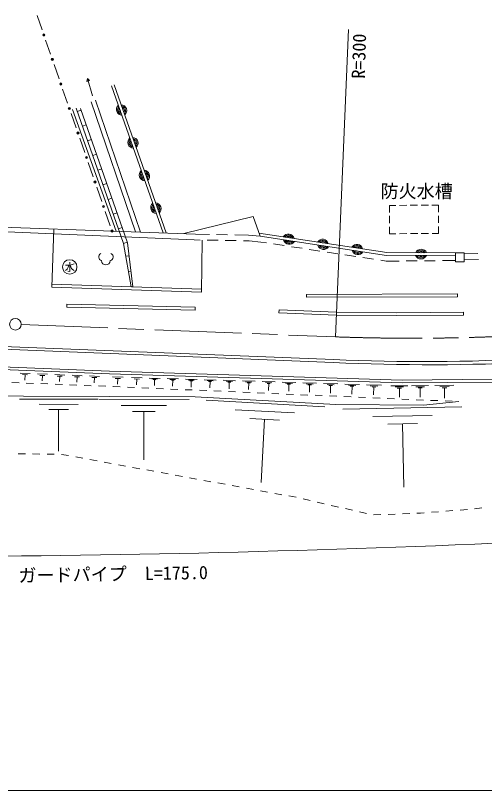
# Model space of a CAD drawing. Units: millimetres, scale not verified. Extents: x 40000 to 680000, y 20000 to 380000.
# Drawn here: x 474252 to 539138, y 205000 to 312321 of the extents above; entities that cross this region are included whole.
import ezdxf
from ezdxf.enums import TextEntityAlignment as Align

# ---------------------------------------------------------------- set-up
doc = ezdxf.new("R2010")
doc.units = ezdxf.units.MM
doc.header["$LTSCALE"] = 1000
doc.linetypes.add('CHAIN', pattern=[18.5, 12, -1.5, 3.5, -1.5])
for name, color, linetype, lineweight in [('M-BGD', 7, 'Continuous', 13), ('M-BGD-EXST', 7, 'Continuous', 13), ('M-BMK', 2, 'CHAIN', 13), ('M-BMK-SRVR', 3, 'Continuous', 13), ('M-STR-HTXT', 7, 'Continuous', 13), ('M-STR-STRD', 7, 'Continuous', 13), ('M-TTL-BAND', 7, 'Continuous', 13)]:
    doc.layers.add(name, color=color, linetype=linetype, lineweight=lineweight)
doc.styles.add('ＭＳ ゴシック', font='')
doc.styles.get('ＭＳ ゴシック').set_extended_font_data('MS Gothic')

msp = doc.modelspace()

# ---------------------------------------------------------------- linework, layer by layer
at = {"layer": 'M-BGD'}
for p, q in [((477230, 312321), (477918, 310342)), ((478411, 308926), (479099, 306948)), ((479592, 305531), (480280, 303553)), ((484141, 303198), (484218, 303610)), ((484501, 303302), (484141, 303198)), ((484908, 301207), (484218, 303610)), ((484218, 303610), (484501, 303302)), ((495077, 282205), (487912, 302719)), ((480773, 302136), (481461, 300158)), ((487545, 302591), (494660, 282220)), ((485302, 300579), (491532, 282334)), ((482635, 299487), (489192, 280762)), ((483266, 299434), (489755, 280822)), ((484717, 300379), (490871, 282358)), ((481954, 298741), (482643, 296763)), ((482148, 299313), (488163, 282456)), ((482797, 299024), (483343, 299215)), ((483508, 296995), (484050, 297185)), ((483136, 295347), (483824, 293368)), ((484218, 294966), (484758, 295155)), ((484929, 292937), (485466, 293125)), ((484317, 291952), (485005, 289974)), ((485640, 290908), (486174, 291095)), ((486350, 288879), (486881, 289065)), ((485498, 288557), (486186, 286579)), ((487061, 286849), (487589, 287034)), ((526874, 286028), (525994, 286023)), ((525994, 286023), (525999, 285063)), ((528374, 286035), (527374, 286030)), ((529874, 286043), (528874, 286038)), ((531374, 286050), (530374, 286045)), ((532754, 286057), (531874, 286053)), ((532759, 285096), (532754, 286057)), ((486679, 285162), (487368, 283184)), ((487771, 284820), (488297, 285004)), ((526001, 284563), (526006, 283563)), ((532766, 283596), (532761, 284596)), ((479284, 274697), (479573, 282767)), ((488482, 282791), (489005, 282974)), ((526009, 283063), (526013, 282102)), ((532774, 282136), (532769, 283097)), ((498956, 281242), (499778, 281229)), ((499163, 282057), (501080, 282011)), ((500001, 274016), (500086, 281224)), ((500778, 281213), (502278, 281189)), ((502080, 281987), (503579, 281952)), ((504579, 281928), (506496, 281882)), ((506496, 281882), (508083, 281743)), ((525649, 279494), (507929, 282181)), ((526013, 282102), (526894, 282107)), ((527394, 282109), (528394, 282114)), ((528894, 282117), (529894, 282122)), ((530394, 282124), (531394, 282129)), ((531894, 282132), (532774, 282136)), ((489192, 280762), (489712, 280944)), ((489192, 280762), (490241, 274737)), ((489755, 280822), (490474, 274729)), ((503278, 281173), (504778, 281149)), ((505778, 281132), (506600, 281119)), ((506600, 281119), (508195, 280946)), ((508195, 280946), (508958, 280830)), ((509946, 280680), (511429, 280454)), ((512418, 280304), (513901, 280079)), ((489503, 278973), (489963, 279053)), ((514890, 279928), (516373, 279703)), ((517361, 279553), (518844, 279327)), ((519833, 279177), (521316, 278951)), ((535107, 279455), (525649, 279494)), ((538222, 279369), (536336, 279321)), ((522305, 278801), (523787, 278576)), ((524776, 278426), (525539, 278310)), ((525539, 278310), (527323, 278324)), ((528323, 278331), (529823, 278343)), ((530823, 278351), (532323, 278363)), ((533323, 278371), (535107, 278385)), ((538295, 278542), (536357, 278497)), ((489872, 276855), (490216, 276915)), ((479297, 275097), (500014, 274415)), ((490241, 274737), (490468, 274777)), ((479284, 274697), (500001, 274016)), ((514532, 273701), (535416, 273767)), ((514532, 273701), (514533, 273301)), ((535417, 273367), (535416, 273767)), ((514533, 273301), (535417, 273367)), ((474889, 262786), (476287, 262730)), ((475231, 262585), (475930, 262557)), ((475580, 262571), (475551, 261825)), ((477287, 262689), (478684, 262633)), ((477628, 262489), (478327, 262461)), ((477978, 262475), (477948, 261730)), ((479684, 262593), (481081, 262537)), ((480026, 262393), (480724, 262365)), ((480375, 262379), (480345, 261634)), ((482080, 262497), (483477, 262441)), ((482422, 262297), (483120, 262269)), ((482771, 262283), (482741, 261538)), ((484476, 262401), (485872, 262345)), ((484818, 262201), (485516, 262173)), ((485167, 262187), (485137, 261443)), ((487681, 262277), (489146, 262232)), ((488042, 262070), (488774, 262048)), ((488408, 262059), (488383, 261278)), ((490311, 262195), (491775, 262150)), ((490671, 261989), (491403, 261966)), ((491037, 261977), (491013, 261197)), ((492751, 262120), (494262, 262073)), ((493126, 262007), (493881, 261984)), ((493312, 261901), (493689, 261889)), ((493500, 261895), (493475, 261089)), ((495238, 262043), (496795, 261994)), ((495624, 261927), (496403, 261903)), ((497771, 261964), (499376, 261914)), ((500351, 261884), (502005, 261833)), ((473737, 261497), (474736, 261458)), ((475735, 261418), (476734, 261378)), ((477734, 261338), (478733, 261298)), ((479732, 261258), (480731, 261218)), ((481730, 261178), (482730, 261138)), ((483729, 261099), (484728, 261059)), ((485727, 261019), (486726, 260979)), ((487726, 260939), (487753, 260938)), ((487753, 260938), (488725, 260896)), ((489724, 260852), (490723, 260809)), ((495815, 261817), (496205, 261805)), ((496010, 261811), (495984, 260980)), ((498169, 261845), (498971, 261820)), ((498366, 261732), (498767, 261719)), ((498567, 261725), (498540, 260869)), ((500761, 261761), (501588, 261736)), ((500965, 261645), (501378, 261632)), ((501171, 261638), (501144, 260756)), ((502980, 261803), (504683, 261750)), ((503402, 261676), (504254, 261650)), ((503612, 261556), (504037, 261543)), ((503824, 261549), (503796, 260641)), ((505658, 261720), (507412, 261665)), ((506092, 261589), (506969, 261562)), ((506308, 261466), (506747, 261452)), ((506527, 261459), (506498, 260523)), ((508385, 261635), (510191, 261579)), ((508833, 261501), (509736, 261473)), ((509055, 261374), (509506, 261360)), ((509281, 261367), (509251, 260404)), ((511164, 261549), (513022, 261492)), ((511625, 261411), (512554, 261382)), ((511853, 261280), (512318, 261265)), ((512086, 261273), (512055, 260282)), ((513995, 261461), (515907, 261402)), ((514469, 261319), (515425, 261290)), ((514704, 261184), (515182, 261170)), ((514943, 261177), (514911, 260157)), ((516879, 261372), (518845, 261311)), ((517366, 261226), (518349, 261195)), ((517608, 261087), (518099, 261072)), ((517854, 261079), (517821, 260031)), ((519817, 261281), (521838, 261218)), ((520318, 261131), (521329, 261099)), ((520566, 260988), (521072, 260972)), ((520819, 260980), (520786, 259902)), ((522809, 261188), (524887, 261124)), ((523325, 261034), (524363, 261001)), ((523580, 260887), (524099, 260871)), ((523840, 260879), (523805, 259771)), ((526178, 261036), (528535, 261060)), ((526769, 260885), (527947, 260897)), ((529056, 261049), (531413, 261073)), ((529647, 260898), (530826, 260910)), ((532278, 261082), (534905, 261108)), ((532937, 260913), (534250, 260927)), ((491722, 260765), (492721, 260722)), ((493720, 260678), (494719, 260635)), ((495718, 260592), (496717, 260548)), ((497716, 260505), (498715, 260461)), ((499714, 260418), (500713, 260374)), ((501712, 260331), (502712, 260288)), ((503711, 260244), (504710, 260201)), ((505709, 260157), (506708, 260114)), ((507707, 260070), (508706, 260027)), ((509705, 259983), (510704, 259940)), ((511703, 259897), (512702, 259853)), ((513701, 259810), (514700, 259766)), ((515699, 259723), (516698, 259679)), ((527065, 260731), (527654, 260737)), ((527359, 260734), (527372, 259477)), ((529943, 260744), (530533, 260750)), ((530238, 260747), (530251, 259490)), ((533267, 260741), (533924, 260748)), ((533595, 260745), (533609, 259344)), ((474822, 259212), (485621, 259172)), ((485765, 259172), (498275, 259126)), ((500611, 259042), (517041, 258149)), ((517697, 259636), (518696, 259593)), ((519695, 259549), (520695, 259506)), ((521694, 259462), (522693, 259419)), ((523692, 259375), (524691, 259332)), ((525690, 259288), (526689, 259245)), ((527688, 259202), (528687, 259158)), ((529686, 259115), (530685, 259071)), ((531684, 259028), (532683, 258984)), ((533682, 258941), (534681, 258898)), ((477519, 258482), (482918, 258462)), ((478866, 257757), (481566, 257747)), ((480216, 257752), (480195, 251993)), ((488890, 258326), (495145, 258304)), ((504659, 257723), (512874, 257277)), ((519542, 257794), (535992, 258117)), ((490450, 257487), (493578, 257475)), ((492014, 257481), (491990, 250809)), ((506653, 256516), (510760, 256293)), ((523676, 256778), (531901, 256940)), ((508707, 256405), (508230, 247642)), ((525754, 255722), (529867, 255802)), ((527810, 255762), (527983, 246988)), ((475616, 251606), (474616, 251613)), ((477616, 251593), (476616, 251600)), ((479616, 251580), (478616, 251587)), ((481597, 251368), (480614, 251548)), ((483565, 251008), (482581, 251188)), ((485532, 250647), (484548, 250827)), ((487499, 250287), (486516, 250467)), ((489467, 249927), (488483, 250107)), ((491434, 249566), (490450, 249747)), ((493401, 249206), (492417, 249386)), ((495368, 248846), (494385, 249026)), ((497336, 248485), (496352, 248666)), ((499303, 248125), (498319, 248305)), ((501270, 247765), (500287, 247945)), ((503237, 247405), (502254, 247585)), ((505205, 247044), (504221, 247224)), ((507172, 246684), (506188, 246864)), ((509139, 246324), (508156, 246504)), ((511107, 245963), (510123, 246143)), ((513074, 245603), (512090, 245783)), ((515026, 245171), (514053, 245400)), ((516973, 244714), (516000, 244943)), ((518920, 244257), (517947, 244486)), ((520867, 243800), (519894, 244029)), ((534775, 243752), (533778, 243676)), ((536769, 243903), (535772, 243827)), ((538755, 244136), (537763, 244013)), ((522815, 243343), (521841, 243572)), ((524792, 243200), (523793, 243161)), ((526790, 243277), (525791, 243238)), ((528789, 243354), (527790, 243315)), ((530272, 243411), (529788, 243392)), ((530786, 243450), (530272, 243411)), ((532781, 243601), (531784, 243525))]:
    msp.add_line(p, q, dxfattribs=at)
for points in [[(397438, 284519), (409707, 284142), (451442, 282372), (461175, 282855), (498956, 281242)], [(397457, 285019), (409767, 284656), (451440, 282872), (460983, 283442), (499163, 282057)], [(497912, 282102), (497543, 282116), (507112, 284505), (508083, 281743)], [(508083, 281743), (525588, 279089), (535108, 279120)], [(334817, 267125), (374144, 267208), (393292, 264658), (400594, 263627), (416481, 263181), (427379, 264379), (435629, 265160), (487262, 263090), (527732, 261836), (540191, 261961), (552148, 262526), (562015, 263404), (574435, 265045)], [(334818, 266725), (374118, 266808), (393238, 264262), (400561, 263228), (416498, 262780), (427420, 263981), (435640, 264759), (487248, 262691), (527728, 261436), (540202, 261562), (552175, 262127), (562058, 263006), (574487, 264649)], [(535566, 258859), (530693, 258378), (518566, 258467), (499129, 259523), (415953, 259826)]]:
    msp.add_lwpolyline(points, dxfattribs=at)
msp.add_lwpolyline([(535107, 278191), (536336, 278191), (536336, 279455), (535107, 279455)], close=True, dxfattribs=at)
for centre, radius in [((478164, 309634), 150), ((478164, 309634), 120), ((478164, 309634), 100), ((479345, 306239), 150), ((479345, 306239), 120), ((479345, 306239), 100), ((480527, 302844), 150), ((480527, 302844), 120), ((480527, 302844), 100), ((481708, 299450), 150), ((481708, 299450), 120), ((481708, 299450), 100), ((482889, 296055), 150), ((482889, 296055), 120), ((482889, 296055), 100), ((484070, 292660), 150), ((484070, 292660), 120), ((484070, 292660), 100), ((485252, 289265), 150), ((485252, 289265), 120), ((485252, 289265), 100), ((486433, 285871), 150), ((486433, 285871), 120), ((486433, 285871), 100), ((487614, 282476), 150), ((487614, 282476), 120), ((487614, 282476), 100)]:
    msp.add_circle(centre, radius, dxfattribs=at)
for centre, radius, start, end in [((489024, 299306), 812, 131.87261, 266.63288), ((489024, 299306), 650, 137.9884, 260.51709), ((489024, 299306), 488, 149.12108, 249.3844), ((488826, 299156), 812, 311.87261, 86.63288), ((488826, 299156), 650, 317.9884, 80.51709), ((488826, 299156), 488, 329.12108, 69.3844), ((489024, 299306), 325, 183.31037, 215.19511), ((488826, 299156), 325, 3.31037, 35.19511), ((490606, 294774), 812, 131.87261, 266.63288), ((490606, 294774), 650, 137.9884, 260.51709), ((490408, 294625), 812, 311.87261, 86.63288), ((490408, 294625), 650, 317.9884, 80.51709), ((490606, 294774), 488, 149.12108, 249.3844), ((490606, 294774), 325, 183.31037, 215.19511), ((490408, 294625), 488, 329.12108, 69.3844), ((490408, 294625), 325, 3.31037, 35.19511), ((492189, 290243), 812, 131.87261, 266.63288), ((491991, 290093), 812, 311.87261, 86.63288), ((492189, 290243), 650, 137.9884, 260.51709), ((492189, 290243), 488, 149.12108, 249.3844), ((492189, 290243), 325, 183.31037, 215.19511), ((491991, 290093), 650, 317.9884, 80.51709), ((491991, 290093), 488, 329.12108, 69.3844), ((491991, 290093), 325, 3.31037, 35.19511), ((493772, 285711), 812, 131.87261, 266.63288), ((493772, 285711), 650, 137.9884, 260.51709), ((493772, 285711), 488, 149.12108, 249.3844), ((493772, 285711), 325, 183.31037, 215.19511), ((493574, 285562), 812, 311.87261, 86.63288), ((493574, 285562), 650, 317.9884, 80.51709), ((493574, 285562), 488, 329.12108, 69.3844), ((493574, 285562), 325, 3.31037, 35.19511), ((511996, 281248), 812, 13.99827, 148.75854), ((512136, 281444), 812, 193.99827, 328.75854), ((511996, 281248), 650, 20.11406, 142.64275), ((512136, 281444), 650, 200.11406, 322.64275), ((511996, 281248), 488, 31.24675, 131.51006), ((512136, 281444), 488, 211.24675, 311.51006), ((511996, 281248), 325, 65.43604, 97.32077), ((516742, 280528), 812, 13.99827, 148.75854), ((512136, 281444), 325, 245.43604, 277.32077), ((516882, 280725), 812, 193.99827, 328.75854), ((516742, 280528), 650, 20.11406, 142.64275), ((516882, 280725), 650, 200.11406, 322.64275), ((516742, 280528), 488, 31.24675, 131.51006), ((516882, 280725), 488, 211.24675, 311.51006), ((516742, 280528), 325, 65.43604, 97.32077), ((516882, 280725), 325, 245.43604, 277.32077), ((521488, 279809), 812, 13.99827, 148.75854), ((521488, 279809), 650, 20.11406, 142.64275), ((521488, 279809), 488, 31.24675, 131.51006), ((521488, 279809), 325, 65.43604, 97.32077), ((486298, 278890), 536, 116.08703, 255.33416), ((487226, 278890), 536, 284.66584, 63.91297), ((521628, 280005), 812, 193.99827, 328.75854), ((521628, 280005), 650, 200.11406, 322.64275), ((521628, 280005), 488, 211.24675, 311.51006), ((521628, 280005), 325, 245.43604, 277.32077), ((530347, 279417), 812, 202.80908, 337.56935), ((530377, 279162), 812, 22.38249, 157.14276), ((530347, 279417), 650, 208.92486, 331.45356), ((530377, 279162), 650, 28.49828, 151.02697), ((530347, 279417), 488, 220.05755, 320.32087), ((530377, 279162), 488, 39.63097, 139.89428), ((530347, 279417), 325, 254.24684, 286.13158), ((530377, 279162), 325, 73.82026, 105.70499), ((486762, 278372), 600, 180, 0)]:
    msp.add_arc(centre, radius, start, end, dxfattribs=at)
at = {"layer": 'M-BGD-EXST'}
for p, q in [((481750, 278150), (481750, 276850)), ((481150, 277750), (481650, 277750)), ((481400, 277200), (481150, 277000)), ((481550, 277450), (481400, 277200)), ((481750, 276850), (481500, 276900)), ((481650, 277750), (481550, 277450)), ((482350, 277950), (481800, 277750)), ((481800, 277750), (482000, 277300)), ((482000, 277300), (482150, 277150)), ((482150, 277150), (482350, 277000))]:
    msp.add_line(p, q, dxfattribs=at)
msp.add_circle((481750, 277500), 1000, dxfattribs=at)
at = {"layer": 'M-BMK'}
msp.add_line((475031, 269526), (518524, 267818), dxfattribs=at)
msp.add_arc((529136, 566882), 299253, 267.96774, 278.40993, dxfattribs=at)
at = {"layer": 'M-BMK-SRVR'}
msp.add_line((518524, 267818), (520335, 310399), dxfattribs=at)
msp.add_circle((474232, 269558), 800, dxfattribs=at)
at = {"layer": 'M-STR-HTXT'}
msp.add_arc((453727, 2244004), 2006641, 268.50701, 273.49129, dxfattribs=at)
at = {"layer": 'M-STR-STRD'}
for p, q in [((481349, 272342), (481339, 271942)), ((481339, 271942), (499096, 271513)), ((481349, 272342), (499106, 271913)), ((499106, 271913), (499096, 271513)), ((510714, 271568), (510697, 271168)), ((536216, 271219), (536218, 270819))]:
    msp.add_line(p, q, dxfattribs=at)
for points in [[(510714, 271568), (518669, 271234), (526998, 271156), (536216, 271219)], [(510697, 271168), (518659, 270834), (526997, 270756), (536218, 270819)], [(518236, 264667), (473698, 266452), (434891, 267796), (415740, 265289)], [(518220, 264267), (473683, 266053), (434906, 267395), (415740, 265289)]]:
    msp.add_lwpolyline(points, dxfattribs=at)
for centre, radius, start, end in [((530678, 548687), 284293, 267.49153, 278.78529), ((531555, 549330), 285374, 267.32167, 278.58834)]:
    msp.add_arc(centre, radius, start, end, dxfattribs=at)
at = {"layer": 'M-TTL-BAND'}
msp.add_line((40000, 205000), (579000, 205000), dxfattribs=at)

# ---------------------------------------------------------------- texts
at = {"layer": 'M-BGD', "style": 'ＭＳ ゴシック'}
msp.add_text('防火水槽', height=1833, dxfattribs=at).set_placement((529752, 288000), align=Align.MIDDLE_CENTER)
at = {"layer": 'M-BMK-SRVR', "style": 'ＭＳ ゴシック'}
msp.add_text('R=300', height=1833, rotation=88.294, dxfattribs=at).set_placement((521663, 303582), align=Align.MIDDLE_LEFT)
at = {"layer": 'M-STR-HTXT', "style": 'ＭＳ ゴシック'}
msp.add_text('ガードパイプ  L=175.0', height=1833, rotation=0.967, dxfattribs=at).set_placement((487781, 233516), align=Align.BOTTOM_CENTER)

doc.saveas('drawing.dxf')
